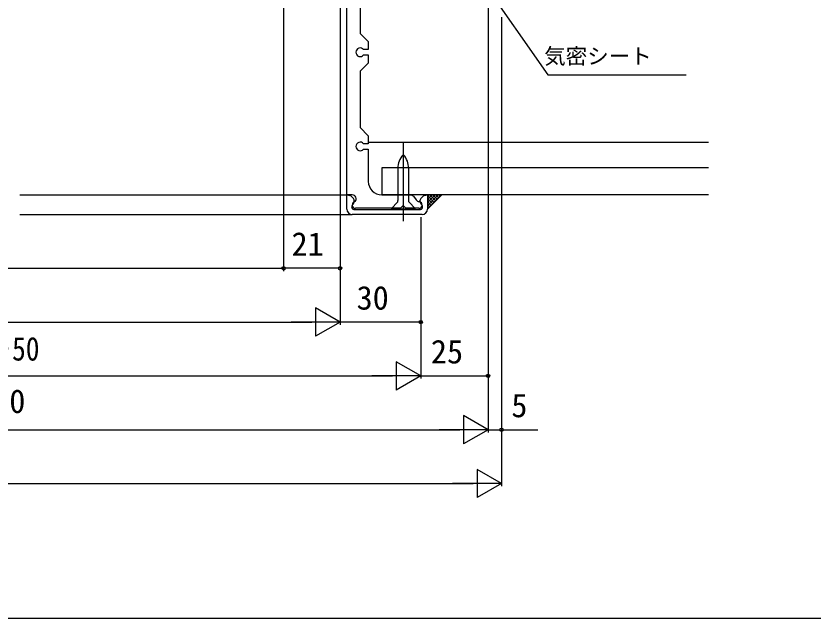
# Model space of a CAD drawing. Units: millimetres, scale not verified. Extents: x -525 to 525, y -783 to 778.
# Drawn here: x 77 to 373.3, y -782.8 to -559 of the extents above; entities that cross this region are included whole.
import ezdxf
from ezdxf.enums import TextEntityAlignment as Align

# ---------------------------------------------------------------- set-up
doc = ezdxf.new("R2010")
doc.units = ezdxf.units.MM
doc.header["$LTSCALE"] = 4
for name, color, linetype in [('0-2_YKK_11', 7, 'Continuous'), ('0-4_YKK_12', 2, 'Continuous'), ('0-5_YKK_13', 4, 'Continuous'), ('0-6_YKK_D', 6, 'Continuous'), ('0-7_YKK_ZWAK', 7, 'Continuous'), ('0-8_YSS_K', 3, 'Continuous')]:
    doc.layers.add(name, color=color, linetype=linetype)
doc.styles.add('ＭＳ ゴシック', font='')
doc.styles.get('ＭＳ ゴシック').set_extended_font_data('MS Gothic')

msp = doc.modelspace()

# ---------------------------------------------------------------- linework, layer by layer
at = {"layer": '0-2_YKK_11'}
for p, q in [((201.997, -625.5), (199.997, -625.5)), ((201.721, -626.056), (202.426, -626.864)), ((227.568, -626.864), (228.273, -626.056)), ((202.897, -631), (227.097, -631)), ((227.997, -632.8), (201.997, -632.8))]:
    msp.add_line(p, q, dxfattribs=at)
for points in [[(199.997, -625.5), (199.997, -512.5), (204.197, -512.5), (204.997, -513.3), (204.997, -521.7), (204.197, -522.5), (204.997, -523.3), (204.997, -525.5), (207.997, -528.5), (207.997, -531.5), (206.246, -531.5)], [(206.246, -533.5), (207.997, -533.5), (207.997, -536.5), (204.997, -539.5), (204.997, -565.5), (207.997, -568.5), (207.997, -571.5), (206.246, -571.5)], [(206.246, -573.5), (207.997, -573.5), (207.997, -576.5), (204.997, -579.5), (204.997, -600.5), (207.997, -603.5), (207.997, -606.5), (206.246, -606.5)], [(206.246, -608.5), (207.997, -608.5), (207.997, -620.5)], [(199.997, -630.8), (199.997, -625.445), (201.164, -625.733)], [(212.997, -625.5), (223.976, -625.5), (224.796, -625.927), (225.789, -627.346)], [(228.83, -625.733), (229.997, -625.445), (229.997, -630.8)], [(226.747, -630.5), (221.997, -630.5), (220.997, -629.5), (219.997, -630.5), (203.397, -630.5), (203.247, -630.5)]]:
    msp.add_lwpolyline(points, dxfattribs=at)
for centre, radius, start, end in [((204.997, -572.5), 1.6, 38.68219, 321.31781), ((204.997, -607.5), 1.6, 38.68219, 321.31781), ((212.997, -620.5), 5, 180, 270), ((200.968, -626.714), 1, 41.15138, 78.69007), ((201.997, -627), 1.5, 317.79148, 90), ((203.247, -629.25), 1.25, 96.38186, 270), ((201.297, -627.851), 1.5, 307.97987, 41.15138), ((227.084, -626.44), 1.58, 214.98946, 263.16592), ((226.747, -629.25), 1.25, 270, 83.16592), ((228.697, -627.851), 1.5, 138.84862, 232.02013), ((229.026, -626.714), 1, 101.30993, 138.84862), ((201.997, -630.8), 2, 180, 270), ((202.897, -629.9), 1.1, 127.97987, 270), ((227.097, -629.9), 1.1, 270, 52.02013), ((227.997, -630.8), 2, 270, 0)]:
    msp.add_arc(centre, radius, start, end, dxfattribs=at)
at = {"layer": '0-4_YKK_12'}
for p, q in [((78.497, -625.5), (199.997, -625.5)), ((78.497, -632.8), (201.997, -632.8))]:
    msp.add_line(p, q, dxfattribs=at)
at = {"layer": '0-5_YKK_13'}
for p, q in [((220.997, -605.788), (220.997, -635.228)), ((220.997, -610.533), (220.907, -610.633)), ((221.086, -610.633), (220.997, -610.533)), ((218.997, -615.634), (218.997, -627.633)), ((222.997, -627.633), (222.997, -615.634)), ((216.497, -630.633), (218.997, -628.133)), ((218.997, -628.133), (218.997, -627.633)), ((222.997, -628.133), (222.997, -627.633)), ((225.497, -630.633), (222.997, -628.133)), ((216.497, -630.633), (225.497, -630.633))]:
    msp.add_line(p, q, dxfattribs=at)
for centre, start, end in [((226.497, -615.634), 138.18174, 180), ((215.497, -615.634), 0, 41.81826)]:
    msp.add_arc(centre, 7.5, start, end, dxfattribs=at)
at = {"layer": '0-6_YKK_D'}
for p, q in [((252.497, -499), (252.497, -713.8)), ((252.497, -499), (252.497, -693.8)), ((252.497, -499), (252.497, -713.8)), ((176.497, -513), (176.497, -653.8)), ((176.497, -513), (176.497, -653.8)), ((197.497, -528), (197.497, -673.8)), ((197.497, -528), (197.497, -653.8)), ((197.497, -528), (197.497, -673.8)), ((257.497, -559.496), (257.497, -733.8)), ((257.497, -559.496), (257.497, -713.8)), ((227.497, -633.8), (227.497, -693.8)), ((227.497, -633.8), (227.497, -693.8)), ((227.497, -633.8), (227.497, -673.8)), ((-161.503, -652.8), (176.497, -652.8)), ((197.497, -652.8), (176.497, -652.8)), ((197.497, -672.8), (188.404, -667.55)), ((188.404, -667.55), (188.404, -678.05)), ((-172.003, -672.8), (186.997, -672.8)), ((197.497, -672.8), (179.31, -672.8)), ((197.497, -672.8), (188.404, -678.05)), ((227.497, -672.8), (197.497, -672.8)), ((227.497, -692.8), (218.404, -687.55)), ((218.404, -687.55), (218.404, -698.05)), ((-202.003, -692.8), (216.997, -692.8)), ((227.497, -692.8), (209.31, -692.8)), ((227.497, -692.8), (218.404, -698.05)), ((227.497, -692.8), (252.497, -692.8)), ((252.497, -712.8), (243.404, -707.55)), ((243.404, -707.55), (243.404, -718.05)), ((-227.003, -712.8), (241.997, -712.8)), ((252.497, -712.8), (234.31, -712.8)), ((252.497, -712.8), (243.404, -718.05)), ((257.497, -732.8), (248.404, -727.55)), ((248.404, -727.55), (248.404, -738.05)), ((-232.003, -732.8), (246.997, -732.8)), ((257.497, -732.8), (239.311, -732.8)), ((257.497, -732.8), (248.404, -738.05))]:
    msp.add_line(p, q, dxfattribs=at)
for points in [[(248.562, -543.5), (250.024, -545.589), (274.742, -580.89), (326.108, -580.89)], [(252.497, -712.8), (257.497, -712.8), (271.002, -712.8)]]:
    msp.add_lwpolyline(points, dxfattribs=at)
for centre in [(176.497, -652.8), (176.497, -652.8), (197.497, -652.8), (227.497, -672.8), (252.497, -692.8), (257.497, -712.8)]:
    msp.add_circle(centre, 0.637, dxfattribs=at)
at = {"layer": '0-7_YKK_ZWAK'}
msp.add_lwpolyline([(-525, -782.8), (525, -782.8), (525, 747.2)], dxfattribs=at)
at = {"layer": '0-8_YSS_K'}
for p, q in [((334.449, -606), (207.997, -606)), ((334.449, -625.5), (212.997, -625.5)), ((229.997, -630.794), (235.291, -625.5)), ((229.997, -625.5), (235.291, -625.5)), ((229.997, -626.151), (230.648, -625.5)), ((229.997, -627.273), (231.77, -625.5)), ((229.997, -628.396), (232.893, -625.5)), ((229.997, -629.518), (234.015, -625.5)), ((229.997, -630.641), (235.138, -625.5)), ((232.509, -628.282), (229.997, -625.769)), ((231.948, -628.843), (229.997, -626.892)), ((231.387, -629.404), (229.997, -628.014)), ((233.071, -627.721), (230.85, -625.5)), ((233.632, -627.159), (231.973, -625.5)), ((234.193, -626.598), (233.095, -625.5)), ((234.755, -626.037), (234.218, -625.5)), ((230.826, -629.966), (229.997, -629.137)), ((230.264, -630.527), (229.997, -630.259))]:
    msp.add_line(p, q, dxfattribs=at)
msp.add_lwpolyline([(334.449, -615.5), (212.997, -615.5), (212.997, -625.5)], dxfattribs=at)

# ---------------------------------------------------------------- texts
at = {"layer": '0-6_YKK_D', "style": 'ＭＳ ゴシック'}
for s, height, p in [('気密シート', 5.865, (273.361, -578.622)), ('21', 8.798, (179.463, -650.8)), ('30', 8.798, (203.633, -670.8)), ('25', 8.798, (231.27, -690.8)), ('ジョイント枠出来幅JW＝既設窓枠開口幅KW－10', 8.798, (-171.412, -709.232)), ('5', 8.798, (261.161, -710.8))]:
    msp.add_text(s, height=height, dxfattribs=at).set_placement(p, align=Align.BOTTOM_LEFT)
at = {"layer": '0-6_YKK_D', "style": 'ＭＳ ゴシック', "width": 0.85}
msp.add_text('新設窓W＝既設窓枠開口幅KW－60＝ジョイント枠出来幅JW－50', height=8.798, dxfattribs=at).set_placement((-194.648, -689.732), align=Align.BOTTOM_LEFT)

doc.saveas('drawing.dxf')
